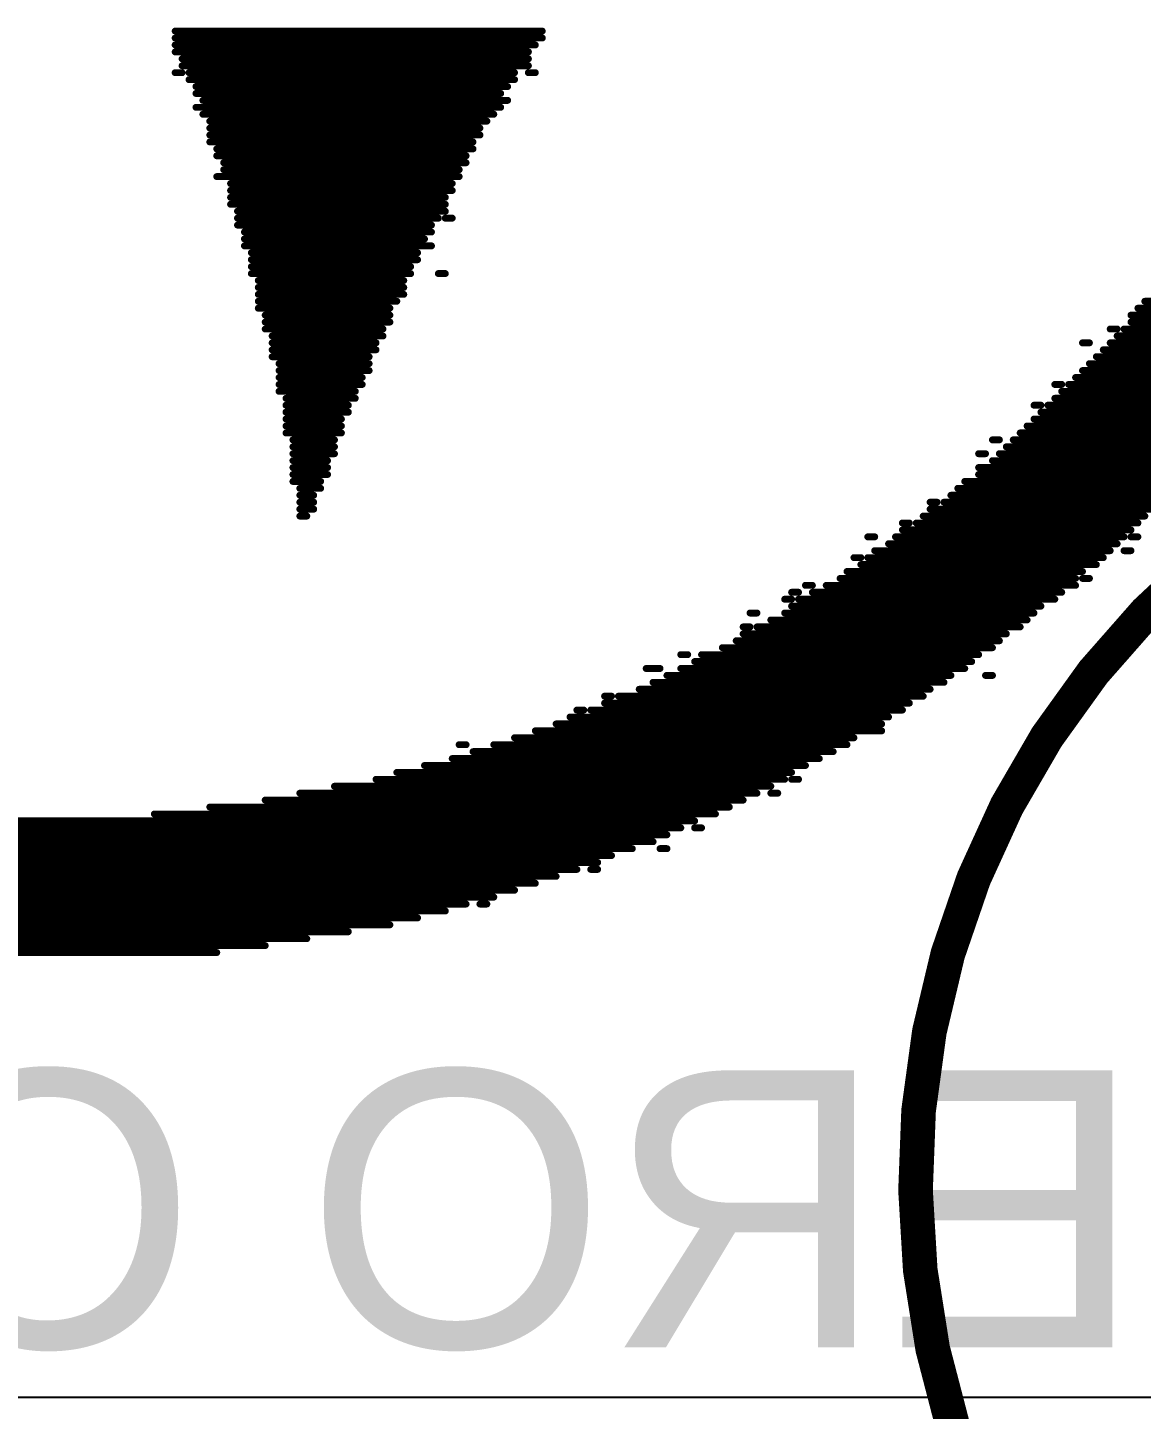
# Model space of a CAD drawing. Header units: millimetres. Extents: x -0.42 to 2.4, y -0.33 to 1.81.
# Drawn here: x 0.7577 to 0.9185, y 0.3821 to 0.5815 of the extents above; entities that cross this region are included whole.
import ezdxf

# ---------------------------------------------------------------- set-up
doc = ezdxf.new("R2010")
doc.units = ezdxf.units.MM
doc.header["$MEASUREMENT"] = 0
for name, color, linetype in [('BottomOverlay', 54, 'Continuous'), ('TopLayer', 1, 'Continuous'), ('TopOverlay', 2, 'Continuous')]:
    doc.layers.add(name, color=color, linetype=linetype)
doc.styles.add('Arial', font='arial.ttf', dxfattribs={"height": 0.2})

# ---------------------------------------------------------------- blocks, each defined once
blk = doc.blocks.new('IR333_A_C___8')
at = {"layer": 'TopOverlay', "const_width": 0.005}
blk.add_lwpolyline([(0.11811, 0, -0.73505), (-0.09707, -0.06729)], format="xyb", dxfattribs=at)

msp = doc.modelspace()

# ---------------------------------------------------------------- linework, layer by layer
at = {"layer": 'BottomOverlay', "const_width": 0.001}
for points in [[(0.779, 0.581), (0.832, 0.581)], [(0.779, 0.58), (0.832, 0.58)], [(0.779, 0.579), (0.831, 0.579)], [(0.779, 0.578), (0.83, 0.578)], [(0.78, 0.577), (0.83, 0.577)], [(0.78, 0.576), (0.83, 0.576)], [(0.779, 0.575), (0.78, 0.575)], [(0.781, 0.575), (0.828, 0.575)], [(0.781, 0.574), (0.828, 0.574)], [(0.83, 0.575), (0.831, 0.575)], [(0.782, 0.573), (0.827, 0.573)], [(0.782, 0.572), (0.826, 0.572)], [(0.782, 0.57), (0.826, 0.57)], [(0.783, 0.571), (0.827, 0.571)], [(0.783, 0.569), (0.825, 0.569)], [(0.784, 0.568), (0.824, 0.568)], [(0.784, 0.567), (0.823, 0.567)], [(0.784, 0.566), (0.823, 0.566)], [(0.784, 0.565), (0.822, 0.565)], [(0.785, 0.564), (0.822, 0.564)], [(0.785, 0.563), (0.821, 0.563)], [(0.786, 0.562), (0.821, 0.562)], [(0.785, 0.56), (0.82, 0.56)], [(0.786, 0.561), (0.82, 0.561)], [(0.787, 0.559), (0.819, 0.559)], [(0.787, 0.558), (0.819, 0.558)], [(0.787, 0.557), (0.818, 0.557)], [(0.787, 0.556), (0.818, 0.556)], [(0.788, 0.555), (0.818, 0.555)], [(0.788, 0.554), (0.817, 0.554)], [(0.818, 0.554), (0.819, 0.554)], [(0.788, 0.553), (0.816, 0.553)], [(0.789, 0.552), (0.816, 0.552)], [(0.789, 0.551), (0.815, 0.551)], [(0.789, 0.55), (0.816, 0.55)], [(0.79, 0.549), (0.814, 0.549)], [(0.79, 0.548), (0.814, 0.548)], [(0.79, 0.547), (0.813, 0.547)], [(0.79, 0.546), (0.813, 0.546)], [(0.817, 0.546), (0.818, 0.546)], [(0.791, 0.545), (0.812, 0.545)], [(0.791, 0.544), (0.812, 0.544)], [(0.791, 0.543), (0.812, 0.543)], [(0.791, 0.542), (0.811, 0.542)], [(0.919, 0.542), (0.947, 0.542)], [(0.791, 0.541), (0.81, 0.541)], [(0.792, 0.54), (0.81, 0.54)], [(0.917, 0.54), (0.944, 0.54)], [(0.918, 0.541), (0.945, 0.541)], [(0.792, 0.539), (0.81, 0.539)], [(0.792, 0.538), (0.809, 0.538)], [(0.914, 0.538), (0.915, 0.538)], [(0.916, 0.538), (0.943, 0.538)], [(0.917, 0.539), (0.943, 0.539)], [(0.793, 0.537), (0.809, 0.537)], [(0.793, 0.536), (0.808, 0.536)], [(0.91, 0.536), (0.911, 0.536)], [(0.914, 0.536), (0.941, 0.536)], [(0.915, 0.537), (0.942, 0.537)], [(0.793, 0.535), (0.808, 0.535)], [(0.793, 0.534), (0.807, 0.534)], [(0.912, 0.534), (0.939, 0.534)], [(0.913, 0.535), (0.94, 0.535)], [(0.794, 0.533), (0.807, 0.533)], [(0.794, 0.532), (0.807, 0.532)], [(0.91, 0.532), (0.938, 0.532)], [(0.911, 0.533), (0.939, 0.533)], [(0.794, 0.531), (0.806, 0.531)], [(0.909, 0.531), (0.937, 0.531)], [(0.794, 0.53), (0.806, 0.53)], [(0.794, 0.529), (0.805, 0.529)], [(0.906, 0.53), (0.907, 0.53)], [(0.907, 0.529), (0.935, 0.529)], [(0.908, 0.53), (0.936, 0.53)], [(0.795, 0.528), (0.805, 0.528)], [(0.795, 0.527), (0.804, 0.527)], [(0.903, 0.527), (0.904, 0.527)], [(0.905, 0.527), (0.934, 0.527)], [(0.906, 0.528), (0.935, 0.528)], [(0.795, 0.526), (0.804, 0.526)], [(0.795, 0.525), (0.803, 0.525)], [(0.903, 0.525), (0.932, 0.525)], [(0.904, 0.526), (0.933, 0.526)], [(0.795, 0.524), (0.803, 0.524)], [(0.795, 0.523), (0.803, 0.523)], [(0.901, 0.523), (0.931, 0.523)], [(0.902, 0.524), (0.932, 0.524)], [(0.796, 0.522), (0.802, 0.522)], [(0.796, 0.521), (0.802, 0.521)], [(0.897, 0.522), (0.898, 0.522)], [(0.899, 0.521), (0.93, 0.521)], [(0.9, 0.522), (0.93, 0.522)], [(0.796, 0.52), (0.802, 0.52)], [(0.796, 0.519), (0.801, 0.519)], [(0.895, 0.52), (0.896, 0.52)], [(0.897, 0.519), (0.927, 0.519)], [(0.898, 0.52), (0.928, 0.52)], [(0.796, 0.518), (0.801, 0.518)], [(0.796, 0.517), (0.801, 0.517)], [(0.895, 0.518), (0.926, 0.518)], [(0.895, 0.517), (0.925, 0.517)], [(0.796, 0.516), (0.8, 0.516)], [(0.797, 0.515), (0.8, 0.515)], [(0.892, 0.515), (0.923, 0.515)], [(0.893, 0.516), (0.924, 0.516)], [(0.797, 0.514), (0.799, 0.514)], [(0.797, 0.513), (0.799, 0.513)], [(0.888, 0.513), (0.889, 0.513)], [(0.89, 0.513), (0.921, 0.513)], [(0.891, 0.514), (0.922, 0.514)], [(0.797, 0.512), (0.799, 0.512)], [(0.797, 0.511), (0.798, 0.511)], [(0.887, 0.511), (0.919, 0.511)], [(0.888, 0.512), (0.92, 0.512)], [(0.884, 0.51), (0.885, 0.51)], [(0.884, 0.509), (0.917, 0.509)], [(0.886, 0.51), (0.918, 0.51)], [(0.879, 0.508), (0.88, 0.508)], [(0.882, 0.507), (0.915, 0.507)], [(0.883, 0.508), (0.916, 0.508)], [(0.917, 0.508), (0.918, 0.508)], [(0.877, 0.505), (0.878, 0.505)], [(0.879, 0.505), (0.913, 0.505)], [(0.88, 0.506), (0.914, 0.506)], [(0.916, 0.506), (0.917, 0.506)], [(0.876, 0.503), (0.91, 0.503)], [(0.878, 0.504), (0.912, 0.504)], [(0.87, 0.501), (0.871, 0.501)], [(0.873, 0.501), (0.909, 0.501)], [(0.875, 0.502), (0.909, 0.502)], [(0.91, 0.502), (0.911, 0.502)], [(0.867, 0.499), (0.868, 0.499)], [(0.868, 0.5), (0.869, 0.5)], [(0.869, 0.499), (0.906, 0.499)], [(0.871, 0.5), (0.907, 0.5)], [(0.862, 0.497), (0.863, 0.497)], [(0.867, 0.497), (0.903, 0.497)], [(0.868, 0.498), (0.904, 0.498)], [(0.861, 0.495), (0.862, 0.495)], [(0.863, 0.495), (0.901, 0.495)], [(0.865, 0.496), (0.902, 0.496)], [(0.86, 0.493), (0.898, 0.493)], [(0.861, 0.494), (0.899, 0.494)], [(0.852, 0.491), (0.853, 0.491)], [(0.855, 0.491), (0.895, 0.491)], [(0.858, 0.492), (0.897, 0.492)], [(0.847, 0.489), (0.849, 0.489)], [(0.852, 0.489), (0.893, 0.489)], [(0.854, 0.49), (0.894, 0.49)], [(0.848, 0.487), (0.89, 0.487)], [(0.85, 0.488), (0.891, 0.488)], [(0.896, 0.488), (0.897, 0.488)], [(0.841, 0.485), (0.842, 0.485)], [(0.843, 0.485), (0.887, 0.485)], [(0.846, 0.486), (0.888, 0.486)], [(0.837, 0.483), (0.838, 0.483)], [(0.839, 0.483), (0.884, 0.483)], [(0.841, 0.484), (0.885, 0.484)], [(0.834, 0.481), (0.881, 0.481)], [(0.836, 0.482), (0.882, 0.482)], [(0.828, 0.479), (0.877, 0.479)], [(0.831, 0.48), (0.881, 0.48)], [(0.82, 0.478), (0.821, 0.478)], [(0.822, 0.477), (0.874, 0.477)], [(0.825, 0.478), (0.876, 0.478)], [(0.815, 0.475), (0.87, 0.475)], [(0.819, 0.476), (0.872, 0.476)], [(0.808, 0.473), (0.867, 0.473)], [(0.811, 0.474), (0.868, 0.474)], [(0.868, 0.473), (0.869, 0.473)], [(0.797, 0.471), (0.863, 0.471)], [(0.802, 0.472), (0.865, 0.472)], [(0.865, 0.471), (0.866, 0.471)], [(0.784, 0.469), (0.859, 0.469)], [(0.792, 0.47), (0.861, 0.47)], [(0.665, 0.467), (0.854, 0.467)], [(0.776, 0.468), (0.857, 0.468)], [(0.666, 0.466), (0.852, 0.466)], [(0.669, 0.465), (0.85, 0.465)], [(0.854, 0.466), (0.855, 0.466)], [(0.672, 0.464), (0.848, 0.464)], [(0.674, 0.463), (0.845, 0.463)], [(0.849, 0.463), (0.85, 0.463)], [(0.676, 0.462), (0.842, 0.462)], [(0.679, 0.461), (0.84, 0.461)], [(0.681, 0.46), (0.837, 0.46)], [(0.685, 0.459), (0.834, 0.459)], [(0.839, 0.46), (0.84, 0.46)], [(0.688, 0.458), (0.831, 0.458)], [(0.691, 0.457), (0.828, 0.457)], [(0.694, 0.456), (0.825, 0.456)], [(0.698, 0.455), (0.821, 0.455)], [(0.823, 0.455), (0.824, 0.455)], [(0.701, 0.454), (0.818, 0.454)], [(0.705, 0.453), (0.814, 0.453)], [(0.71, 0.452), (0.81, 0.452)], [(0.715, 0.451), (0.804, 0.451)], [(0.721, 0.45), (0.798, 0.45)], [(0.727, 0.449), (0.792, 0.449)], [(0.733, 0.448), (0.785, 0.448)]]:
    msp.add_lwpolyline(points, dxfattribs=at)
at = {"layer": 'BottomOverlay', "const_width": 0.0005}
for points in [[(0.77875, 0.581, 1), (0.77925, 0.581, 1)], [(0.77875, 0.58, 1), (0.77925, 0.58, 1)], [(0.83175, 0.581, 1), (0.83225, 0.581, 1)], [(0.83175, 0.58, 1), (0.83225, 0.58, 1)], [(0.77875, 0.579, 1), (0.77925, 0.579, 1)], [(0.77875, 0.578, 1), (0.77925, 0.578, 1)], [(0.82975, 0.578, 1), (0.83025, 0.578, 1)], [(0.83075, 0.579, 1), (0.83125, 0.579, 1)], [(0.77975, 0.577, 1), (0.78025, 0.577, 1)], [(0.77975, 0.576, 1), (0.78025, 0.576, 1)], [(0.82975, 0.577, 1), (0.83025, 0.577, 1)], [(0.82975, 0.576, 1), (0.83025, 0.576, 1)], [(0.77875, 0.575, 1), (0.77925, 0.575, 1)], [(0.77975, 0.575, 1), (0.78025, 0.575, 1)], [(0.78075, 0.575, 1), (0.78125, 0.575, 1)], [(0.78075, 0.574, 1), (0.78125, 0.574, 1)], [(0.82775, 0.575, 1), (0.82825, 0.575, 1)], [(0.82775, 0.574, 1), (0.82825, 0.574, 1)], [(0.82975, 0.575, 1), (0.83025, 0.575, 1)], [(0.83075, 0.575, 1), (0.83125, 0.575, 1)], [(0.78175, 0.573, 1), (0.78225, 0.573, 1)], [(0.78175, 0.572, 1), (0.78225, 0.572, 1)], [(0.82575, 0.572, 1), (0.82625, 0.572, 1)], [(0.82675, 0.573, 1), (0.82725, 0.573, 1)], [(0.78175, 0.57, 1), (0.78225, 0.57, 1)], [(0.78275, 0.571, 1), (0.78325, 0.571, 1)], [(0.82575, 0.57, 1), (0.82625, 0.57, 1)], [(0.82675, 0.571, 1), (0.82725, 0.571, 1)], [(0.78275, 0.569, 1), (0.78325, 0.569, 1)], [(0.78375, 0.568, 1), (0.78425, 0.568, 1)], [(0.82375, 0.568, 1), (0.82425, 0.568, 1)], [(0.82475, 0.569, 1), (0.82525, 0.569, 1)], [(0.78375, 0.567, 1), (0.78425, 0.567, 1)], [(0.78375, 0.566, 1), (0.78425, 0.566, 1)], [(0.82275, 0.567, 1), (0.82325, 0.567, 1)], [(0.82275, 0.566, 1), (0.82325, 0.566, 1)], [(0.78375, 0.565, 1), (0.78425, 0.565, 1)], [(0.78475, 0.564, 1), (0.78525, 0.564, 1)], [(0.82175, 0.565, 1), (0.82225, 0.565, 1)], [(0.82175, 0.564, 1), (0.82225, 0.564, 1)], [(0.78475, 0.563, 1), (0.78525, 0.563, 1)], [(0.78575, 0.562, 1), (0.78625, 0.562, 1)], [(0.82075, 0.563, 1), (0.82125, 0.563, 1)], [(0.82075, 0.562, 1), (0.82125, 0.562, 1)], [(0.78475, 0.56, 1), (0.78525, 0.56, 1)], [(0.78575, 0.561, 1), (0.78625, 0.561, 1)], [(0.81975, 0.561, 1), (0.82025, 0.561, 1)], [(0.81975, 0.56, 1), (0.82025, 0.56, 1)], [(0.78675, 0.559, 1), (0.78725, 0.559, 1)], [(0.78675, 0.558, 1), (0.78725, 0.558, 1)], [(0.81875, 0.559, 1), (0.81925, 0.559, 1)], [(0.81875, 0.558, 1), (0.81925, 0.558, 1)], [(0.78675, 0.557, 1), (0.78725, 0.557, 1)], [(0.78675, 0.556, 1), (0.78725, 0.556, 1)], [(0.81775, 0.557, 1), (0.81825, 0.557, 1)], [(0.81775, 0.556, 1), (0.81825, 0.556, 1)], [(0.78775, 0.555, 1), (0.78825, 0.555, 1)], [(0.78775, 0.554, 1), (0.78825, 0.554, 1)], [(0.81675, 0.554, 1), (0.81725, 0.554, 1)], [(0.81775, 0.555, 1), (0.81825, 0.555, 1)], [(0.81775, 0.554, 1), (0.81825, 0.554, 1)], [(0.81875, 0.554, 1), (0.81925, 0.554, 1)], [(0.78775, 0.553, 1), (0.78825, 0.553, 1)], [(0.78875, 0.552, 1), (0.78925, 0.552, 1)], [(0.81575, 0.553, 1), (0.81625, 0.553, 1)], [(0.81575, 0.552, 1), (0.81625, 0.552, 1)], [(0.78875, 0.551, 1), (0.78925, 0.551, 1)], [(0.78875, 0.55, 1), (0.78925, 0.55, 1)], [(0.81475, 0.551, 1), (0.81525, 0.551, 1)], [(0.81575, 0.55, 1), (0.81625, 0.55, 1)], [(0.78975, 0.549, 1), (0.79025, 0.549, 1)], [(0.78975, 0.548, 1), (0.79025, 0.548, 1)], [(0.81375, 0.549, 1), (0.81425, 0.549, 1)], [(0.81375, 0.548, 1), (0.81425, 0.548, 1)], [(0.78975, 0.547, 1), (0.79025, 0.547, 1)], [(0.78975, 0.546, 1), (0.79025, 0.546, 1)], [(0.81275, 0.547, 1), (0.81325, 0.547, 1)], [(0.81275, 0.546, 1), (0.81325, 0.546, 1)], [(0.81675, 0.546, 1), (0.81725, 0.546, 1)], [(0.81775, 0.546, 1), (0.81825, 0.546, 1)], [(0.79075, 0.545, 1), (0.79125, 0.545, 1)], [(0.79075, 0.544, 1), (0.79125, 0.544, 1)], [(0.81175, 0.545, 1), (0.81225, 0.545, 1)], [(0.81175, 0.544, 1), (0.81225, 0.544, 1)], [(0.79075, 0.543, 1), (0.79125, 0.543, 1)], [(0.79075, 0.542, 1), (0.79125, 0.542, 1)], [(0.81075, 0.542, 1), (0.81125, 0.542, 1)], [(0.81175, 0.543, 1), (0.81225, 0.543, 1)], [(0.91875, 0.542, 1), (0.91925, 0.542, 1)], [(0.79075, 0.541, 1), (0.79125, 0.541, 1)], [(0.79175, 0.54, 1), (0.79225, 0.54, 1)], [(0.80975, 0.541, 1), (0.81025, 0.541, 1)], [(0.80975, 0.54, 1), (0.81025, 0.54, 1)], [(0.91675, 0.54, 1), (0.91725, 0.54, 1)], [(0.91775, 0.541, 1), (0.91825, 0.541, 1)], [(0.79175, 0.539, 1), (0.79225, 0.539, 1)], [(0.79175, 0.538, 1), (0.79225, 0.538, 1)], [(0.80875, 0.538, 1), (0.80925, 0.538, 1)], [(0.80975, 0.539, 1), (0.81025, 0.539, 1)], [(0.91375, 0.538, 1), (0.91425, 0.538, 1)], [(0.91475, 0.538, 1), (0.91525, 0.538, 1)], [(0.91575, 0.538, 1), (0.91625, 0.538, 1)], [(0.91675, 0.539, 1), (0.91725, 0.539, 1)], [(0.79275, 0.537, 1), (0.79325, 0.537, 1)], [(0.79275, 0.536, 1), (0.79325, 0.536, 1)], [(0.80775, 0.536, 1), (0.80825, 0.536, 1)], [(0.80875, 0.537, 1), (0.80925, 0.537, 1)], [(0.90975, 0.536, 1), (0.91025, 0.536, 1)], [(0.91075, 0.536, 1), (0.91125, 0.536, 1)], [(0.91375, 0.536, 1), (0.91425, 0.536, 1)], [(0.91475, 0.537, 1), (0.91525, 0.537, 1)], [(0.79275, 0.535, 1), (0.79325, 0.535, 1)], [(0.79275, 0.534, 1), (0.79325, 0.534, 1)], [(0.80675, 0.534, 1), (0.80725, 0.534, 1)], [(0.80775, 0.535, 1), (0.80825, 0.535, 1)], [(0.91175, 0.534, 1), (0.91225, 0.534, 1)], [(0.91275, 0.535, 1), (0.91325, 0.535, 1)], [(0.79375, 0.533, 1), (0.79425, 0.533, 1)], [(0.79375, 0.532, 1), (0.79425, 0.532, 1)], [(0.80675, 0.533, 1), (0.80725, 0.533, 1)], [(0.80675, 0.532, 1), (0.80725, 0.532, 1)], [(0.90975, 0.532, 1), (0.91025, 0.532, 1)], [(0.91075, 0.533, 1), (0.91125, 0.533, 1)], [(0.79375, 0.531, 1), (0.79425, 0.531, 1)], [(0.80575, 0.531, 1), (0.80625, 0.531, 1)], [(0.90875, 0.531, 1), (0.90925, 0.531, 1)], [(0.79375, 0.53, 1), (0.79425, 0.53, 1)], [(0.79375, 0.529, 1), (0.79425, 0.529, 1)], [(0.80475, 0.529, 1), (0.80525, 0.529, 1)], [(0.80575, 0.53, 1), (0.80625, 0.53, 1)], [(0.90575, 0.53, 1), (0.90625, 0.53, 1)], [(0.90675, 0.53, 1), (0.90725, 0.53, 1)], [(0.90675, 0.529, 1), (0.90725, 0.529, 1)], [(0.90775, 0.53, 1), (0.90825, 0.53, 1)], [(0.79475, 0.528, 1), (0.79525, 0.528, 1)], [(0.79475, 0.527, 1), (0.79525, 0.527, 1)], [(0.80375, 0.527, 1), (0.80425, 0.527, 1)], [(0.80475, 0.528, 1), (0.80525, 0.528, 1)], [(0.90275, 0.527, 1), (0.90325, 0.527, 1)], [(0.90375, 0.527, 1), (0.90425, 0.527, 1)], [(0.90475, 0.527, 1), (0.90525, 0.527, 1)], [(0.90575, 0.528, 1), (0.90625, 0.528, 1)], [(0.79475, 0.526, 1), (0.79525, 0.526, 1)], [(0.79475, 0.525, 1), (0.79525, 0.525, 1)], [(0.80275, 0.525, 1), (0.80325, 0.525, 1)], [(0.80375, 0.526, 1), (0.80425, 0.526, 1)], [(0.90275, 0.525, 1), (0.90325, 0.525, 1)], [(0.90375, 0.526, 1), (0.90425, 0.526, 1)], [(0.79475, 0.524, 1), (0.79525, 0.524, 1)], [(0.79475, 0.523, 1), (0.79525, 0.523, 1)], [(0.80275, 0.524, 1), (0.80325, 0.524, 1)], [(0.80275, 0.523, 1), (0.80325, 0.523, 1)], [(0.90075, 0.523, 1), (0.90125, 0.523, 1)], [(0.90175, 0.524, 1), (0.90225, 0.524, 1)], [(0.79575, 0.522, 1), (0.79625, 0.522, 1)], [(0.79575, 0.521, 1), (0.79625, 0.521, 1)], [(0.80175, 0.522, 1), (0.80225, 0.522, 1)], [(0.80175, 0.521, 1), (0.80225, 0.521, 1)], [(0.89675, 0.522, 1), (0.89725, 0.522, 1)], [(0.89775, 0.522, 1), (0.89825, 0.522, 1)], [(0.89875, 0.521, 1), (0.89925, 0.521, 1)], [(0.89975, 0.522, 1), (0.90025, 0.522, 1)], [(0.79575, 0.52, 1), (0.79625, 0.52, 1)], [(0.79575, 0.519, 1), (0.79625, 0.519, 1)], [(0.80075, 0.519, 1), (0.80125, 0.519, 1)], [(0.80175, 0.52, 1), (0.80225, 0.52, 1)], [(0.89475, 0.52, 1), (0.89525, 0.52, 1)], [(0.89575, 0.52, 1), (0.89625, 0.52, 1)], [(0.89675, 0.519, 1), (0.89725, 0.519, 1)], [(0.89775, 0.52, 1), (0.89825, 0.52, 1)], [(0.79575, 0.518, 1), (0.79625, 0.518, 1)], [(0.79575, 0.517, 1), (0.79625, 0.517, 1)], [(0.80075, 0.518, 1), (0.80125, 0.518, 1)], [(0.80075, 0.517, 1), (0.80125, 0.517, 1)], [(0.89475, 0.518, 1), (0.89525, 0.518, 1)], [(0.89475, 0.517, 1), (0.89525, 0.517, 1)], [(0.79575, 0.516, 1), (0.79625, 0.516, 1)], [(0.79675, 0.515, 1), (0.79725, 0.515, 1)], [(0.79975, 0.516, 1), (0.80025, 0.516, 1)], [(0.79975, 0.515, 1), (0.80025, 0.515, 1)], [(0.89175, 0.515, 1), (0.89225, 0.515, 1)], [(0.89275, 0.516, 1), (0.89325, 0.516, 1)], [(0.79675, 0.514, 1), (0.79725, 0.514, 1)], [(0.79675, 0.513, 1), (0.79725, 0.513, 1)], [(0.79875, 0.514, 1), (0.79925, 0.514, 1)], [(0.79875, 0.513, 1), (0.79925, 0.513, 1)], [(0.88775, 0.513, 1), (0.88825, 0.513, 1)], [(0.88875, 0.513, 1), (0.88925, 0.513, 1)], [(0.88975, 0.513, 1), (0.89025, 0.513, 1)], [(0.89075, 0.514, 1), (0.89125, 0.514, 1)], [(0.79675, 0.512, 1), (0.79725, 0.512, 1)], [(0.79675, 0.511, 1), (0.79725, 0.511, 1)], [(0.79775, 0.511, 1), (0.79825, 0.511, 1)], [(0.79875, 0.512, 1), (0.79925, 0.512, 1)], [(0.88675, 0.511, 1), (0.88725, 0.511, 1)], [(0.88775, 0.512, 1), (0.88825, 0.512, 1)], [(0.91875, 0.511, 1), (0.91925, 0.511, 1)], [(0.88375, 0.51, 1), (0.88425, 0.51, 1)], [(0.88375, 0.509, 1), (0.88425, 0.509, 1)], [(0.88475, 0.51, 1), (0.88525, 0.51, 1)], [(0.88575, 0.51, 1), (0.88625, 0.51, 1)], [(0.91675, 0.509, 1), (0.91725, 0.509, 1)], [(0.91775, 0.51, 1), (0.91825, 0.51, 1)], [(0.87875, 0.508, 1), (0.87925, 0.508, 1)], [(0.87975, 0.508, 1), (0.88025, 0.508, 1)], [(0.88175, 0.507, 1), (0.88225, 0.507, 1)], [(0.88275, 0.508, 1), (0.88325, 0.508, 1)], [(0.91475, 0.507, 1), (0.91525, 0.507, 1)], [(0.91575, 0.508, 1), (0.91625, 0.508, 1)], [(0.91675, 0.508, 1), (0.91725, 0.508, 1)], [(0.91775, 0.508, 1), (0.91825, 0.508, 1)], [(0.87675, 0.505, 1), (0.87725, 0.505, 1)], [(0.87775, 0.505, 1), (0.87825, 0.505, 1)], [(0.87875, 0.505, 1), (0.87925, 0.505, 1)], [(0.87975, 0.506, 1), (0.88025, 0.506, 1)], [(0.91275, 0.505, 1), (0.91325, 0.505, 1)], [(0.91375, 0.506, 1), (0.91425, 0.506, 1)], [(0.91575, 0.506, 1), (0.91625, 0.506, 1)], [(0.91675, 0.506, 1), (0.91725, 0.506, 1)], [(0.87575, 0.503, 1), (0.87625, 0.503, 1)], [(0.87775, 0.504, 1), (0.87825, 0.504, 1)], [(0.90975, 0.503, 1), (0.91025, 0.503, 1)], [(0.91175, 0.504, 1), (0.91225, 0.504, 1)], [(0.86975, 0.501, 1), (0.87025, 0.501, 1)], [(0.87075, 0.501, 1), (0.87125, 0.501, 1)], [(0.87275, 0.501, 1), (0.87325, 0.501, 1)], [(0.87475, 0.502, 1), (0.87525, 0.502, 1)], [(0.90875, 0.502, 1), (0.90925, 0.502, 1)], [(0.90875, 0.501, 1), (0.90925, 0.501, 1)], [(0.90975, 0.502, 1), (0.91025, 0.502, 1)], [(0.91075, 0.502, 1), (0.91125, 0.502, 1)], [(0.86675, 0.499, 1), (0.86725, 0.499, 1)], [(0.86775, 0.5, 1), (0.86825, 0.5, 1)], [(0.86775, 0.499, 1), (0.86825, 0.499, 1)], [(0.86875, 0.5, 1), (0.86925, 0.5, 1)], [(0.86875, 0.499, 1), (0.86925, 0.499, 1)], [(0.87075, 0.5, 1), (0.87125, 0.5, 1)], [(0.90575, 0.499, 1), (0.90625, 0.499, 1)], [(0.90675, 0.5, 1), (0.90725, 0.5, 1)], [(0.86175, 0.497, 1), (0.86225, 0.497, 1)], [(0.86275, 0.497, 1), (0.86325, 0.497, 1)], [(0.86675, 0.497, 1), (0.86725, 0.497, 1)], [(0.86775, 0.498, 1), (0.86825, 0.498, 1)], [(0.90275, 0.497, 1), (0.90325, 0.497, 1)], [(0.90375, 0.498, 1), (0.90425, 0.498, 1)], [(0.86075, 0.495, 1), (0.86125, 0.495, 1)], [(0.86175, 0.495, 1), (0.86225, 0.495, 1)], [(0.86275, 0.495, 1), (0.86325, 0.495, 1)], [(0.86475, 0.496, 1), (0.86525, 0.496, 1)], [(0.90075, 0.495, 1), (0.90125, 0.495, 1)], [(0.90175, 0.496, 1), (0.90225, 0.496, 1)], [(0.85975, 0.493, 1), (0.86025, 0.493, 1)], [(0.86075, 0.494, 1), (0.86125, 0.494, 1)], [(0.89775, 0.493, 1), (0.89825, 0.493, 1)], [(0.89875, 0.494, 1), (0.89925, 0.494, 1)], [(0.85175, 0.491, 1), (0.85225, 0.491, 1)], [(0.85275, 0.491, 1), (0.85325, 0.491, 1)], [(0.85475, 0.491, 1), (0.85525, 0.491, 1)], [(0.85775, 0.492, 1), (0.85825, 0.492, 1)], [(0.89475, 0.491, 1), (0.89525, 0.491, 1)], [(0.89675, 0.492, 1), (0.89725, 0.492, 1)], [(0.84675, 0.489, 1), (0.84725, 0.489, 1)], [(0.84875, 0.489, 1), (0.84925, 0.489, 1)], [(0.85175, 0.489, 1), (0.85225, 0.489, 1)], [(0.85375, 0.49, 1), (0.85425, 0.49, 1)], [(0.89275, 0.489, 1), (0.89325, 0.489, 1)], [(0.89375, 0.49, 1), (0.89425, 0.49, 1)], [(0.84775, 0.487, 1), (0.84825, 0.487, 1)], [(0.84975, 0.488, 1), (0.85025, 0.488, 1)], [(0.88975, 0.487, 1), (0.89025, 0.487, 1)], [(0.89075, 0.488, 1), (0.89125, 0.488, 1)], [(0.89575, 0.488, 1), (0.89625, 0.488, 1)], [(0.89675, 0.488, 1), (0.89725, 0.488, 1)], [(0.84075, 0.485, 1), (0.84125, 0.485, 1)], [(0.84175, 0.485, 1), (0.84225, 0.485, 1)], [(0.84275, 0.485, 1), (0.84325, 0.485, 1)], [(0.84575, 0.486, 1), (0.84625, 0.486, 1)], [(0.88675, 0.485, 1), (0.88725, 0.485, 1)], [(0.88775, 0.486, 1), (0.88825, 0.486, 1)], [(0.83675, 0.483, 1), (0.83725, 0.483, 1)], [(0.83775, 0.483, 1), (0.83825, 0.483, 1)], [(0.83875, 0.483, 1), (0.83925, 0.483, 1)], [(0.84075, 0.484, 1), (0.84125, 0.484, 1)], [(0.88375, 0.483, 1), (0.88425, 0.483, 1)], [(0.88475, 0.484, 1), (0.88525, 0.484, 1)], [(0.83375, 0.481, 1), (0.83425, 0.481, 1)], [(0.83575, 0.482, 1), (0.83625, 0.482, 1)], [(0.88075, 0.481, 1), (0.88125, 0.481, 1)], [(0.88175, 0.482, 1), (0.88225, 0.482, 1)], [(0.82775, 0.479, 1), (0.82825, 0.479, 1)], [(0.83075, 0.48, 1), (0.83125, 0.48, 1)], [(0.87675, 0.479, 1), (0.87725, 0.479, 1)], [(0.88075, 0.48, 1), (0.88125, 0.48, 1)], [(0.81975, 0.478, 1), (0.82025, 0.478, 1)], [(0.82075, 0.478, 1), (0.82125, 0.478, 1)], [(0.82175, 0.477, 1), (0.82225, 0.477, 1)], [(0.82475, 0.478, 1), (0.82525, 0.478, 1)], [(0.87375, 0.477, 1), (0.87425, 0.477, 1)], [(0.87575, 0.478, 1), (0.87625, 0.478, 1)], [(0.81475, 0.475, 1), (0.81525, 0.475, 1)], [(0.81875, 0.476, 1), (0.81925, 0.476, 1)], [(0.86975, 0.475, 1), (0.87025, 0.475, 1)], [(0.87175, 0.476, 1), (0.87225, 0.476, 1)], [(0.80775, 0.473, 1), (0.80825, 0.473, 1)], [(0.81075, 0.474, 1), (0.81125, 0.474, 1)], [(0.86675, 0.473, 1), (0.86725, 0.473, 1)], [(0.86775, 0.474, 1), (0.86825, 0.474, 1)], [(0.86775, 0.473, 1), (0.86825, 0.473, 1)], [(0.86875, 0.473, 1), (0.86925, 0.473, 1)], [(0.79675, 0.471, 1), (0.79725, 0.471, 1)], [(0.80175, 0.472, 1), (0.80225, 0.472, 1)], [(0.86275, 0.471, 1), (0.86325, 0.471, 1)], [(0.86475, 0.472, 1), (0.86525, 0.472, 1)], [(0.86475, 0.471, 1), (0.86525, 0.471, 1)], [(0.86575, 0.471, 1), (0.86625, 0.471, 1)], [(0.78375, 0.469, 1), (0.78425, 0.469, 1)], [(0.79175, 0.47, 1), (0.79225, 0.47, 1)], [(0.85875, 0.469, 1), (0.85925, 0.469, 1)], [(0.86075, 0.47, 1), (0.86125, 0.47, 1)], [(0.77575, 0.468, 1), (0.77625, 0.468, 1)], [(0.85375, 0.467, 1), (0.85425, 0.467, 1)], [(0.85675, 0.468, 1), (0.85725, 0.468, 1)], [(0.84975, 0.465, 1), (0.85025, 0.465, 1)], [(0.85175, 0.466, 1), (0.85225, 0.466, 1)], [(0.85375, 0.466, 1), (0.85425, 0.466, 1)], [(0.85475, 0.466, 1), (0.85525, 0.466, 1)], [(0.84475, 0.463, 1), (0.84525, 0.463, 1)], [(0.84775, 0.464, 1), (0.84825, 0.464, 1)], [(0.84875, 0.463, 1), (0.84925, 0.463, 1)], [(0.84975, 0.463, 1), (0.85025, 0.463, 1)], [(0.83975, 0.461, 1), (0.84025, 0.461, 1)], [(0.84175, 0.462, 1), (0.84225, 0.462, 1)], [(0.83375, 0.459, 1), (0.83425, 0.459, 1)], [(0.83675, 0.46, 1), (0.83725, 0.46, 1)], [(0.83875, 0.46, 1), (0.83925, 0.46, 1)], [(0.83975, 0.46, 1), (0.84025, 0.46, 1)], [(0.82775, 0.457, 1), (0.82825, 0.457, 1)], [(0.83075, 0.458, 1), (0.83125, 0.458, 1)], [(0.82075, 0.455, 1), (0.82125, 0.455, 1)], [(0.82275, 0.455, 1), (0.82325, 0.455, 1)], [(0.82375, 0.455, 1), (0.82425, 0.455, 1)], [(0.82475, 0.456, 1), (0.82525, 0.456, 1)], [(0.81375, 0.453, 1), (0.81425, 0.453, 1)], [(0.81775, 0.454, 1), (0.81825, 0.454, 1)], [(0.80375, 0.451, 1), (0.80425, 0.451, 1)], [(0.80975, 0.452, 1), (0.81025, 0.452, 1)], [(0.79175, 0.449, 1), (0.79225, 0.449, 1)], [(0.79775, 0.45, 1), (0.79825, 0.45, 1)], [(0.78475, 0.448, 1), (0.78525, 0.448, 1)]]:
    msp.add_lwpolyline(points, format="xyb", close=True, dxfattribs=at)
at = {"layer": 'TopLayer'}
msp.add_line((0.9665, 0.38378), (0.7489, 0.38378), dxfattribs=at)

# ---------------------------------------------------------------- block references
at = {"rotation": 270}
msp.add_blockref('IR333_A_C___8', (1.004, 0.41491), dxfattribs=at)

# ---------------------------------------------------------------- texts
at = {"layer": 'BottomOverlay', "style": 'Arial', "text_generation_flag": 2}
msp.add_text('ZERO CARBON FOOTPRINT', height=0.04, rotation=360, dxfattribs=at).set_placement((0.953, 0.391))

doc.saveas('drawing.dxf')
